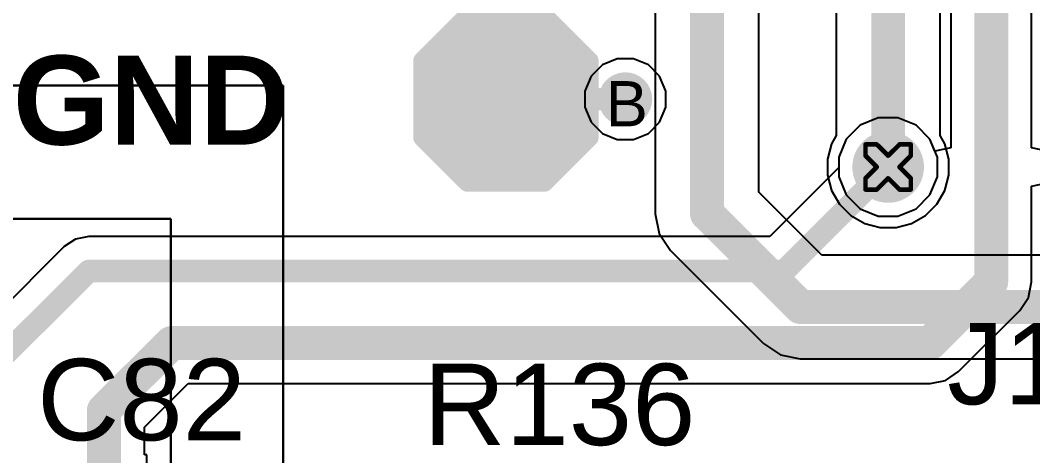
# Model space of a CAD drawing. Header units: inches. Extents: x 0 to 5379, y 0 to 5429.
# Drawn here: x 74.95 to 86.31, y 15.12 to 20.01 of the extents above; entities that cross this region are included whole.
import ezdxf

# ---------------------------------------------------------------- set-up
doc = ezdxf.new("R2010")
doc.units = ezdxf.units.IN
for name, color, linetype in [('Bottom Layer', 5, 'Continuous'), ('Bottom Solder', 6, 'Continuous'), ('Drill Drawing', 1, 'Continuous'), ('GND01', 16, 'Continuous'), ('GND02', 76, 'Continuous'), ('PWR', 156, 'Continuous'), ('SIG 01', 90, 'Continuous'), ('Top Layer', 1, 'Continuous'), ('Top Overlay', 2, 'Continuous'), ('Top Paste', 8, 'Continuous'), ('Top Solder', 216, 'Continuous'), ('Via Holes', 16, 'Continuous')]:
    doc.layers.add(name, color=color, linetype=linetype)
doc.styles.add('Arial', font='', dxfattribs={"height": 0.2})
doc.styles.add('Arial_Bold', font='', dxfattribs={"height": 0.2})
doc.styles.get('Arial').set_extended_font_data('Arial')
doc.styles.get('Arial_Bold').set_extended_font_data('Arial', bold=True)

# ---------------------------------------------------------------- blocks, each defined once
blk = doc.blocks.new('T__________190')
at = {"layer": 'Top Layer'}
blk.add_hatch(color=1, dxfattribs=at).paths.add_polyline_path([(0.381, 0.762), (-0.381, 0.762), (-0.762, 0.381), (-0.762, -0.381), (-0.381, -0.762), (0.381, -0.762), (0.762, -0.381), (0.762, 0.381)])
at = {"layer": 'Top Paste'}
blk.add_hatch(color=8, dxfattribs=at).paths.add_polyline_path([(0.381, 0.762), (-0.381, 0.762), (-0.762, 0.381), (-0.762, -0.381), (-0.381, -0.762), (0.381, -0.762), (0.762, -0.381), (0.762, 0.381)])
at = {"layer": 'Top Solder'}
blk.add_hatch(color=216, dxfattribs=at).paths.add_polyline_path([(0.432, 0.864), (-0.432, 0.864), (-0.864, 0.432), (-0.864, -0.432), (-0.432, -0.864), (0.432, -0.864), (0.864, -0.432), (0.864, 0.432)])
at = {"layer": 'Top Overlay'}
for points in [[(-0.94, 0.432, 0.2, 0.2, 0), (-0.432, 0.94, 0.2, 0.2, 0)], [(-0.432, 0.94, 0.2, 0.2, 0), (0.432, 0.94, 0.2, 0.2, 0)], [(0.432, 0.94, 0.2, 0.2, 0), (0.94, 0.432, 0.2, 0.2, 0)], [(-0.94, -0.432, 0.2, 0.2, 0), (-0.94, 0.432, 0.2, 0.2, 0)], [(0.94, -0.432, 0.2, 0.2, 0), (0.94, 0.432, 0.2, 0.2, 0)], [(-0.94, -0.432, 0.2, 0.2, 0), (-0.432, -0.94, 0.2, 0.2, 0)], [(0.432, -0.94, 0.2, 0.2, 0), (0.94, -0.432, 0.2, 0.2, 0)], [(-0.432, -0.94, 0.2, 0.2, 0), (0.432, -0.94, 0.2, 0.2, 0)]]:
    blk.add_lwpolyline(points, format="xyseb", dxfattribs=at)
for points in [[(-0.482, 0.94, 0.1, 0.1, 1), (-0.382, 0.94, 0.1, 0.1, 1)], [(-0.482, 0.94, 0.1, 0.1, 1), (-0.382, 0.94, 0.1, 0.1, 1)], [(0.382, 0.94, 0.1, 0.1, 1), (0.482, 0.94, 0.1, 0.1, 1)], [(0.382, 0.94, 0.1, 0.1, 1), (0.482, 0.94, 0.1, 0.1, 1)], [(-0.99, 0.432, 0.1, 0.1, 1), (-0.89, 0.432, 0.1, 0.1, 1)], [(-0.99, 0.432, 0.1, 0.1, 1), (-0.89, 0.432, 0.1, 0.1, 1)], [(0.89, 0.432, 0.1, 0.1, 1), (0.99, 0.432, 0.1, 0.1, 1)], [(0.89, 0.432, 0.1, 0.1, 1), (0.99, 0.432, 0.1, 0.1, 1)], [(-0.99, -0.432, 0.1, 0.1, 1), (-0.89, -0.432, 0.1, 0.1, 1)], [(-0.99, -0.432, 0.1, 0.1, 1), (-0.89, -0.432, 0.1, 0.1, 1)], [(0.89, -0.432, 0.1, 0.1, 1), (0.99, -0.432, 0.1, 0.1, 1)], [(0.89, -0.432, 0.1, 0.1, 1), (0.99, -0.432, 0.1, 0.1, 1)], [(-0.482, -0.94, 0.1, 0.1, 1), (-0.382, -0.94, 0.1, 0.1, 1)], [(-0.482, -0.94, 0.1, 0.1, 1), (-0.382, -0.94, 0.1, 0.1, 1)], [(0.382, -0.94, 0.1, 0.1, 1), (0.482, -0.94, 0.1, 0.1, 1)], [(0.382, -0.94, 0.1, 0.1, 1), (0.482, -0.94, 0.1, 0.1, 1)]]:
    blk.add_lwpolyline(points, format="xyseb", close=True, dxfattribs=at)

msp = doc.modelspace()

# ---------------------------------------------------------------- hatches: boundary and pattern name
at = {"layer": 'Bottom Layer'}
h = msp.add_hatch(color=5, dxfattribs=at)
edge = h.paths.add_edge_path()
edge.add_arc((81.735, 19.123), 0.2, 0, 360)
h = msp.add_hatch(color=5, dxfattribs=at)
edge = h.paths.add_edge_path()
edge.add_arc((84.684, 18.361), 0.3, 0, 360)
at = {"layer": 'Bottom Solder'}
h = msp.add_hatch(color=6, dxfattribs=at)
edge = h.paths.add_edge_path()
edge.add_arc((81.735, 19.123), 0.302, 0, 360)
h = msp.add_hatch(color=6, dxfattribs=at)
edge = h.paths.add_edge_path()
edge.add_arc((84.684, 18.361), 0.402, 0, 360)
at = {"layer": 'GND01'}
h = msp.add_hatch(color=16, dxfattribs=at)
edge = h.paths.add_edge_path()
edge.add_arc((81.735, 19.123), 0.2, 0, 360)
h = msp.add_hatch(color=16, dxfattribs=at)
edge = h.paths.add_edge_path()
edge.add_arc((84.684, 18.361), 0.3, 0, 360)
at = {"layer": 'GND02'}
h = msp.add_hatch(color=76, dxfattribs=at)
edge = h.paths.add_edge_path()
edge.add_arc((81.735, 19.123), 0.2, 0, 360)
h = msp.add_hatch(color=76, dxfattribs=at)
edge = h.paths.add_edge_path()
edge.add_arc((84.684, 18.361), 0.3, 0, 360)
at = {"layer": 'PWR'}
h = msp.add_hatch(color=156, dxfattribs=at)
edge = h.paths.add_edge_path()
edge.add_arc((81.735, 19.123), 0.2, 0, 360)
h = msp.add_hatch(color=156, dxfattribs=at)
edge = h.paths.add_edge_path()
edge.add_arc((84.684, 18.361), 0.3, 0, 360)
at = {"layer": 'SIG 01'}
h = msp.add_hatch(color=90, dxfattribs=at)
edge = h.paths.add_edge_path()
edge.add_arc((81.735, 19.123), 0.2, 0, 360)
h = msp.add_hatch(color=90, dxfattribs=at)
edge = h.paths.add_edge_path()
edge.add_arc((84.684, 18.361), 0.3, 0, 360)
at = {"layer": 'Top Layer'}
h = msp.add_hatch(color=1, dxfattribs=at)
edge = h.paths.add_edge_path()
edge.add_arc((81.735, 19.123), 0.2, 0, 360)
h = msp.add_hatch(color=1, dxfattribs=at)
edge = h.paths.add_edge_path()
edge.add_arc((84.684, 18.361), 0.3, 0, 360)
at = {"layer": 'Top Solder'}
h = msp.add_hatch(color=216, dxfattribs=at)
edge = h.paths.add_edge_path()
edge.add_arc((81.735, 19.123), 0.302, 0, 360)
h = msp.add_hatch(color=216, dxfattribs=at)
edge = h.paths.add_edge_path()
edge.add_arc((84.684, 18.361), 0.402, 0, 360)
at = {"layer": 'Via Holes'}
h = msp.add_hatch(color=7, dxfattribs=at)
edge = h.paths.add_edge_path()
edge.add_arc((81.735, 19.123), 0.1, 0, 360)
h = msp.add_hatch(color=7, dxfattribs=at)
edge = h.paths.add_edge_path()
edge.add_arc((84.684, 18.361), 0.15, 0, 360)

# ---------------------------------------------------------------- linework, layer by layer
at = {"layer": 'Bottom Layer'}
for p, q in [((69.061, 19.278), (77.894, 19.278)), ((77.894, 19.278), (69.061, 19.278)), ((77.894, 19.278), (77.894, 12.654)), ((77.894, 12.654), (77.894, 19.278)), ((84.573, 18.915), (84.37, 18.83)), ((84.794, 18.915), (84.573, 18.915)), ((84.997, 18.83), (84.794, 18.915)), ((84.37, 18.83), (84.214, 18.674)), ((85.153, 18.674), (84.997, 18.83)), ((84.214, 18.674), (84.13, 18.471)), ((85.238, 18.471), (85.153, 18.674)), ((84.13, 18.471), (84.13, 18.25)), ((85.238, 18.25), (85.238, 18.471)), ((84.13, 18.25), (84.214, 18.047)), ((85.153, 18.047), (85.238, 18.25)), ((84.214, 18.047), (84.37, 17.891)), ((84.997, 17.891), (85.153, 18.047)), ((84.37, 17.891), (84.573, 17.807)), ((84.794, 17.807), (84.997, 17.891)), ((76.634, 17.78), (67.642, 17.78)), ((73.525, 17.78), (76.634, 17.78)), ((76.634, 12.049), (76.634, 17.78)), ((76.634, 17.78), (76.634, 12.053)), ((84.573, 17.807), (84.794, 17.807))]:
    msp.add_line(p, q, dxfattribs=at)
at = {"layer": 'Drill Drawing'}
for points in [[(84.43, 18.488, 0.0508, 0.0508, 0), (84.43, 18.615, 0.0508, 0.0508, 0)], [(84.43, 18.615, 0.0508, 0.0508, 0), (84.557, 18.615, 0.0508, 0.0508, 0)], [(84.557, 18.615, 0.0508, 0.0508, 0), (84.684, 18.488, 0.0508, 0.0508, 0)], [(84.684, 18.488, 0.0508, 0.0508, 0), (84.811, 18.615, 0.0508, 0.0508, 0)], [(84.811, 18.615, 0.0508, 0.0508, 0), (84.938, 18.615, 0.0508, 0.0508, 0)], [(84.938, 18.488, 0.0508, 0.0508, 0), (84.938, 18.615, 0.0508, 0.0508, 0)], [(84.43, 18.488, 0.0508, 0.0508, 0), (84.557, 18.361, 0.0508, 0.0508, 0)], [(84.811, 18.361, 0.0508, 0.0508, 0), (84.938, 18.488, 0.0508, 0.0508, 0)], [(84.43, 18.234, 0.0508, 0.0508, 0), (84.557, 18.361, 0.0508, 0.0508, 0)], [(84.811, 18.361, 0.0508, 0.0508, 0), (84.938, 18.234, 0.0508, 0.0508, 0)], [(84.43, 18.107, 0.0508, 0.0508, 0), (84.43, 18.234, 0.0508, 0.0508, 0)], [(84.557, 18.107, 0.0508, 0.0508, 0), (84.684, 18.234, 0.0508, 0.0508, 0)], [(84.684, 18.234, 0.0508, 0.0508, 0), (84.811, 18.107, 0.0508, 0.0508, 0)], [(84.938, 18.107, 0.0508, 0.0508, 0), (84.938, 18.234, 0.0508, 0.0508, 0)], [(84.43, 18.107, 0.0508, 0.0508, 0), (84.557, 18.107, 0.0508, 0.0508, 0)], [(84.811, 18.107, 0.0508, 0.0508, 0), (84.938, 18.107, 0.0508, 0.0508, 0)]]:
    msp.add_lwpolyline(points, format="xyseb", dxfattribs=at)
for points in [[(84.417, 18.615, 0.0254, 0.0254, 1), (84.442, 18.615, 0.0254, 0.0254, 1)], [(84.417, 18.615, 0.0254, 0.0254, 1), (84.442, 18.615, 0.0254, 0.0254, 1)], [(84.544, 18.615, 0.0254, 0.0254, 1), (84.569, 18.615, 0.0254, 0.0254, 1)], [(84.544, 18.615, 0.0254, 0.0254, 1), (84.569, 18.615, 0.0254, 0.0254, 1)], [(84.798, 18.615, 0.0254, 0.0254, 1), (84.823, 18.615, 0.0254, 0.0254, 1)], [(84.798, 18.615, 0.0254, 0.0254, 1), (84.823, 18.615, 0.0254, 0.0254, 1)], [(84.925, 18.615, 0.0254, 0.0254, 1), (84.95, 18.615, 0.0254, 0.0254, 1)], [(84.925, 18.615, 0.0254, 0.0254, 1), (84.95, 18.615, 0.0254, 0.0254, 1)], [(84.417, 18.488, 0.0254, 0.0254, 1), (84.442, 18.488, 0.0254, 0.0254, 1)], [(84.417, 18.488, 0.0254, 0.0254, 1), (84.442, 18.488, 0.0254, 0.0254, 1)], [(84.671, 18.488, 0.0254, 0.0254, 1), (84.696, 18.488, 0.0254, 0.0254, 1)], [(84.671, 18.488, 0.0254, 0.0254, 1), (84.696, 18.488, 0.0254, 0.0254, 1)], [(84.925, 18.488, 0.0254, 0.0254, 1), (84.95, 18.488, 0.0254, 0.0254, 1)], [(84.925, 18.488, 0.0254, 0.0254, 1), (84.95, 18.488, 0.0254, 0.0254, 1)], [(84.544, 18.361, 0.0254, 0.0254, 1), (84.569, 18.361, 0.0254, 0.0254, 1)], [(84.544, 18.361, 0.0254, 0.0254, 1), (84.569, 18.361, 0.0254, 0.0254, 1)], [(84.798, 18.361, 0.0254, 0.0254, 1), (84.823, 18.361, 0.0254, 0.0254, 1)], [(84.798, 18.361, 0.0254, 0.0254, 1), (84.823, 18.361, 0.0254, 0.0254, 1)], [(84.417, 18.234, 0.0254, 0.0254, 1), (84.442, 18.234, 0.0254, 0.0254, 1)], [(84.417, 18.234, 0.0254, 0.0254, 1), (84.442, 18.234, 0.0254, 0.0254, 1)], [(84.671, 18.234, 0.0254, 0.0254, 1), (84.696, 18.234, 0.0254, 0.0254, 1)], [(84.671, 18.234, 0.0254, 0.0254, 1), (84.696, 18.234, 0.0254, 0.0254, 1)], [(84.925, 18.234, 0.0254, 0.0254, 1), (84.95, 18.234, 0.0254, 0.0254, 1)], [(84.925, 18.234, 0.0254, 0.0254, 1), (84.95, 18.234, 0.0254, 0.0254, 1)], [(84.417, 18.107, 0.0254, 0.0254, 1), (84.442, 18.107, 0.0254, 0.0254, 1)], [(84.417, 18.107, 0.0254, 0.0254, 1), (84.442, 18.107, 0.0254, 0.0254, 1)], [(84.544, 18.107, 0.0254, 0.0254, 1), (84.569, 18.107, 0.0254, 0.0254, 1)], [(84.544, 18.107, 0.0254, 0.0254, 1), (84.569, 18.107, 0.0254, 0.0254, 1)], [(84.798, 18.107, 0.0254, 0.0254, 1), (84.823, 18.107, 0.0254, 0.0254, 1)], [(84.798, 18.107, 0.0254, 0.0254, 1), (84.823, 18.107, 0.0254, 0.0254, 1)], [(84.925, 18.107, 0.0254, 0.0254, 1), (84.95, 18.107, 0.0254, 0.0254, 1)], [(84.925, 18.107, 0.0254, 0.0254, 1), (84.95, 18.107, 0.0254, 0.0254, 1)]]:
    msp.add_lwpolyline(points, format="xyseb", close=True, dxfattribs=at)
at = {"layer": 'GND01'}
for p, q in [((84.573, 18.915), (84.37, 18.83)), ((84.794, 18.915), (84.573, 18.915)), ((84.997, 18.83), (84.794, 18.915)), ((84.37, 18.83), (84.214, 18.674)), ((85.153, 18.674), (84.997, 18.83)), ((84.214, 18.674), (84.13, 18.471)), ((85.238, 18.471), (85.153, 18.674)), ((84.13, 18.471), (84.13, 18.25)), ((85.238, 18.25), (85.238, 18.471)), ((84.13, 18.25), (84.214, 18.047)), ((85.153, 18.047), (85.238, 18.25)), ((84.214, 18.047), (84.37, 17.891)), ((84.997, 17.891), (85.153, 18.047)), ((84.37, 17.891), (84.573, 17.807)), ((84.794, 17.807), (84.997, 17.891)), ((84.573, 17.807), (84.794, 17.807))]:
    msp.add_line(p, q, dxfattribs=at)
at = {"layer": 'GND02'}
for p, q in [((84.573, 18.915), (84.37, 18.83)), ((84.794, 18.915), (84.573, 18.915)), ((84.997, 18.83), (84.794, 18.915)), ((84.37, 18.83), (84.214, 18.674)), ((85.153, 18.674), (84.997, 18.83)), ((84.214, 18.674), (84.13, 18.471)), ((85.238, 18.471), (85.153, 18.674)), ((84.13, 18.471), (84.13, 18.25)), ((85.238, 18.25), (85.238, 18.471)), ((84.13, 18.25), (84.214, 18.047)), ((85.153, 18.047), (85.238, 18.25)), ((84.214, 18.047), (84.37, 17.891)), ((84.997, 17.891), (85.153, 18.047)), ((84.37, 17.891), (84.573, 17.807)), ((84.794, 17.807), (84.997, 17.891)), ((84.573, 17.807), (84.794, 17.807))]:
    msp.add_line(p, q, dxfattribs=at)
at = {"layer": 'PWR'}
for p, q in [((81.645, 19.577), (81.478, 19.507)), ((81.826, 19.577), (81.645, 19.577)), ((81.993, 19.507), (81.826, 19.577)), ((81.478, 19.507), (81.35, 19.38)), ((82.12, 19.38), (81.993, 19.507)), ((81.35, 19.38), (81.281, 19.213)), ((82.189, 19.213), (82.12, 19.38)), ((81.281, 19.213), (81.281, 19.032)), ((82.189, 19.032), (82.189, 19.213)), ((81.281, 19.032), (81.35, 18.865)), ((82.12, 18.865), (82.189, 19.032)), ((81.35, 18.865), (81.478, 18.738)), ((81.993, 18.738), (82.12, 18.865)), ((84.573, 18.915), (84.37, 18.83)), ((84.794, 18.915), (84.573, 18.915)), ((84.997, 18.83), (84.794, 18.915)), ((84.37, 18.83), (84.214, 18.674)), ((85.153, 18.674), (84.997, 18.83)), ((81.478, 18.738), (81.645, 18.669)), ((81.645, 18.669), (81.826, 18.669)), ((81.826, 18.669), (81.993, 18.738)), ((84.214, 18.674), (84.13, 18.471)), ((85.238, 18.471), (85.153, 18.674)), ((84.13, 18.471), (84.13, 18.25)), ((85.238, 18.25), (85.238, 18.471)), ((84.13, 18.25), (84.214, 18.047)), ((85.153, 18.047), (85.238, 18.25)), ((84.214, 18.047), (84.37, 17.891)), ((84.997, 17.891), (85.153, 18.047)), ((84.37, 17.891), (84.573, 17.807)), ((84.794, 17.807), (84.997, 17.891)), ((84.573, 17.807), (84.794, 17.807))]:
    msp.add_line(p, q, dxfattribs=at)
at = {"layer": 'SIG 01'}
for p, q in [((82.069, 23.982), (82.069, 17.836)), ((83.234, 18.078), (83.234, 23.741)), ((84.101, 21.742), (84.101, 18.713)), ((85.266, 18.713), (85.266, 20.761)), ((84.101, 18.713), (84.049, 18.623)), ((85.318, 18.623), (85.266, 18.713)), ((84.049, 18.623), (84.003, 18.45)), ((85.365, 18.45), (85.318, 18.623)), ((84.003, 18.45), (84.003, 18.271)), ((85.365, 18.271), (85.365, 18.45)), ((84.003, 18.271), (84.049, 18.098)), ((85.318, 18.098), (85.365, 18.271)), ((83.94, 17.372), (83.234, 18.078)), ((84.049, 18.098), (84.139, 17.942)), ((85.229, 17.942), (85.318, 18.098)), ((82.069, 17.836), (82.113, 17.613)), ((84.139, 17.942), (84.265, 17.816)), ((85.102, 17.816), (85.229, 17.942)), ((84.265, 17.816), (84.421, 17.726)), ((84.421, 17.726), (84.594, 17.68)), ((84.773, 17.68), (84.946, 17.726)), ((84.946, 17.726), (85.102, 17.816)), ((82.113, 17.613), (82.24, 17.424)), ((84.594, 17.68), (84.773, 17.68)), ((82.24, 17.424), (83.286, 16.377)), ((87.335, 17.372), (83.94, 17.372)), ((83.286, 16.377), (83.475, 16.251)), ((83.475, 16.251), (83.698, 16.207)), ((83.698, 16.207), (87.577, 16.207))]:
    msp.add_line(p, q, dxfattribs=at)
for points in [[(82.652, 17.836, 0.381, 0.381, 0), (82.652, 23.982, 0.381, 0.381, 0)], [(84.684, 18.361, 0.381, 0.381, 0), (84.684, 21.742, 0.381, 0.381, 0)], [(82.652, 17.836, 0.381, 0.381, 0), (83.698, 16.789, 0.381, 0.381, 0)], [(83.698, 16.789, 0.381, 0.381, 0), (87.577, 16.789, 0.381, 0.381, 0)]]:
    msp.add_lwpolyline(points, format="xyseb", dxfattribs=at)
for points in [[(84.588, 18.361, 0.191, 0.191, 1), (84.779, 18.361, 0.191, 0.191, 1)], [(82.556, 17.836, 0.191, 0.191, 1), (82.747, 17.836, 0.191, 0.191, 1)], [(82.556, 17.836, 0.191, 0.191, 1), (82.747, 17.836, 0.191, 0.191, 1)], [(83.603, 16.789, 0.191, 0.191, 1), (83.794, 16.789, 0.191, 0.191, 1)], [(83.603, 16.789, 0.191, 0.191, 1), (83.794, 16.789, 0.191, 0.191, 1)]]:
    msp.add_lwpolyline(points, format="xyseb", close=True, dxfattribs=at)
at = {"layer": 'Top Layer'}
for p, q in [((85.387, 21.107), (85.387, 18.575)), ((86.293, 18.575), (86.293, 21.107)), ((84.573, 18.915), (84.37, 18.83)), ((84.794, 18.915), (84.573, 18.915)), ((84.997, 18.83), (84.794, 18.915)), ((84.37, 18.83), (84.214, 18.674)), ((85.153, 18.674), (84.997, 18.83)), ((84.214, 18.674), (84.13, 18.471)), ((85.209, 18.539), (85.153, 18.674)), ((85.387, 18.575), (85.209, 18.539)), ((86.471, 18.539), (86.293, 18.575)), ((84.13, 18.471), (84.13, 18.356)), ((84.13, 18.356), (83.355, 17.581)), ((86.293, 18.146), (86.471, 18.182)), ((86.293, 17.07), (86.293, 18.146)), ((75.565, 17.551), (75.439, 17.467)), ((75.714, 17.581), (75.565, 17.551)), ((83.355, 17.581), (75.714, 17.581)), ((75.439, 17.467), (74.317, 16.345)), ((86.259, 16.896), (86.293, 17.07)), ((86.293, 17.07), (86.293, 17.07)), ((86.161, 16.749), (86.259, 16.896)), ((85.474, 16.063), (86.161, 16.749)), ((85.327, 15.964), (85.474, 16.063)), ((76.338, 15.439), (76.829, 15.93)), ((76.829, 15.93), (85.154, 15.93)), ((85.154, 15.93), (85.327, 15.964)), ((76.338, 15.126), (76.338, 15.439)), ((76.367, 15.126), (76.338, 15.126)), ((76.367, 13.983), (76.367, 15.126))]:
    msp.add_line(p, q, dxfattribs=at)
for points in [[(85.84, 17.07, 0.381, 0.381, 0), (85.84, 21.438, 0.381, 0.381, 0)], [(80.395, 19.123, 0.254, 0.254, 0), (81.735, 19.123, 0.254, 0.254, 0)], [(83.515, 17.192, 0.254, 0.254, 0), (84.684, 18.361, 0.254, 0.254, 0)], [(74.591, 16.07, 0.254, 0.254, 0), (75.714, 17.192, 0.254, 0.254, 0)], [(75.714, 17.192, 0.254, 0.254, 0), (83.515, 17.192, 0.254, 0.254, 0)], [(85.154, 16.383, 0.381, 0.381, 0), (85.84, 17.07, 0.381, 0.381, 0)], [(75.884, 15.627, 0.381, 0.381, 0), (76.641, 16.383, 0.381, 0.381, 0)], [(76.641, 16.383, 0.381, 0.381, 0), (85.154, 16.383, 0.381, 0.381, 0)], [(75.884, 14.554, 0.381, 0.381, 0), (75.884, 15.627, 0.381, 0.381, 0)]]:
    msp.add_lwpolyline(points, format="xyseb", dxfattribs=at)
for points in [[(80.331, 19.123, 0.127, 0.127, 1), (80.458, 19.123, 0.127, 0.127, 1)], [(81.672, 19.123, 0.127, 0.127, 1), (81.799, 19.123, 0.127, 0.127, 1)], [(84.62, 18.361, 0.127, 0.127, 1), (84.747, 18.361, 0.127, 0.127, 1)], [(75.651, 17.192, 0.127, 0.127, 1), (75.778, 17.192, 0.127, 0.127, 1)], [(75.651, 17.192, 0.127, 0.127, 1), (75.778, 17.192, 0.127, 0.127, 1)], [(83.452, 17.192, 0.127, 0.127, 1), (83.579, 17.192, 0.127, 0.127, 1)], [(83.452, 17.192, 0.127, 0.127, 1), (83.579, 17.192, 0.127, 0.127, 1)], [(85.745, 17.07, 0.191, 0.191, 1), (85.935, 17.07, 0.191, 0.191, 1)], [(85.745, 17.07, 0.191, 0.191, 1), (85.935, 17.07, 0.191, 0.191, 1)], [(76.546, 16.383, 0.191, 0.191, 1), (76.736, 16.383, 0.191, 0.191, 1)], [(76.546, 16.383, 0.191, 0.191, 1), (76.736, 16.383, 0.191, 0.191, 1)], [(85.058, 16.383, 0.191, 0.191, 1), (85.249, 16.383, 0.191, 0.191, 1)], [(85.058, 16.383, 0.191, 0.191, 1), (85.249, 16.383, 0.191, 0.191, 1)], [(75.789, 15.627, 0.191, 0.191, 1), (75.98, 15.627, 0.191, 0.191, 1)], [(75.789, 15.627, 0.191, 0.191, 1), (75.98, 15.627, 0.191, 0.191, 1)]]:
    msp.add_lwpolyline(points, format="xyseb", close=True, dxfattribs=at)

# ---------------------------------------------------------------- block references
msp.add_blockref('T__________190', (80.395, 19.123))

# ---------------------------------------------------------------- texts
at = {"layer": 'Drill Drawing', "style": 'Arial'}
msp.add_text('B', height=0.508, dxfattribs=at).set_placement((81.515, 18.818))
at = {"layer": 'Top Overlay'}
for s, height, style, p in [('GND', 1, 'Arial_Bold', (74.862, 18.612)), ('J13', 0.9144, 'Arial', (85.346, 15.695)), ('C82', 0.9144, 'Arial', (75.135, 15.291)), ('R136', 0.9144, 'Arial', (79.468, 15.237))]:
    msp.add_text(s, height=height, dxfattribs=dict(at, style=style)).set_placement(p)

doc.saveas('drawing.dxf')
